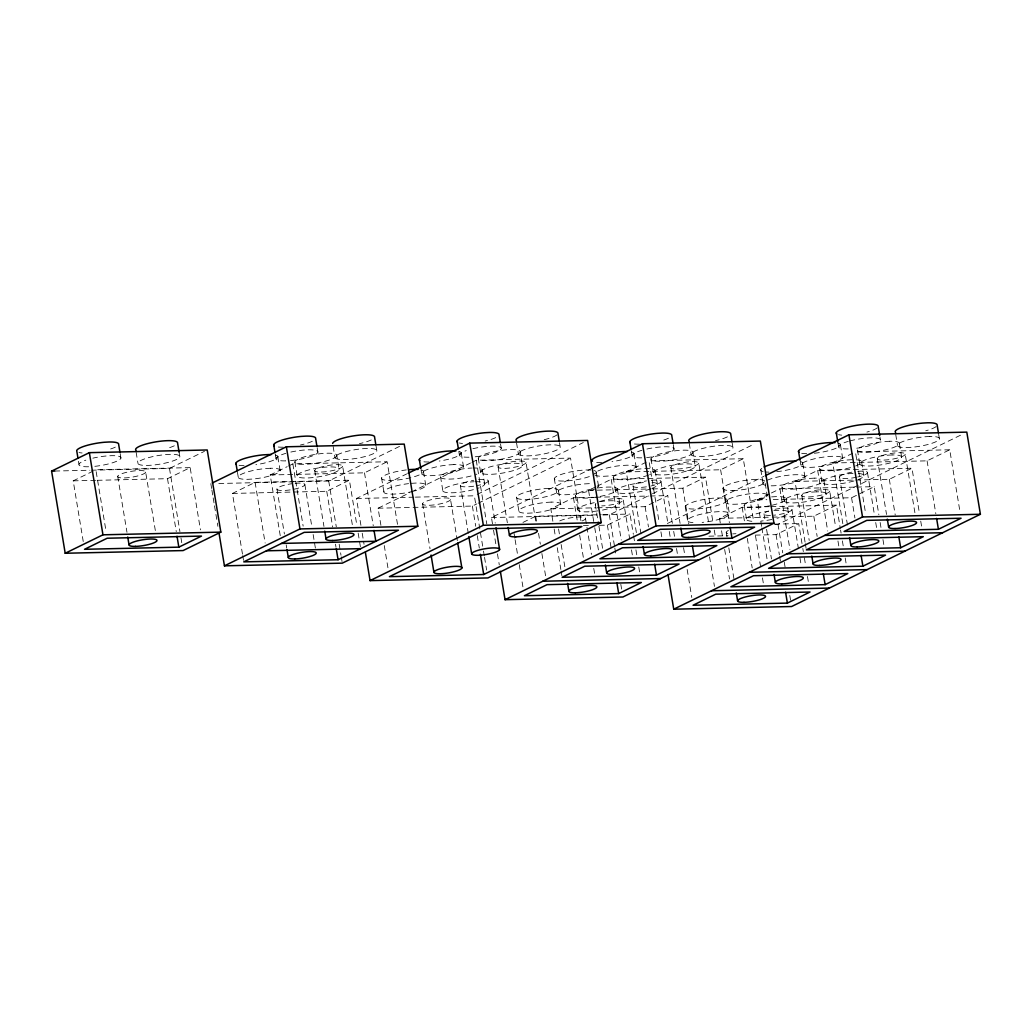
<?xml version="1.0" encoding="UTF-8"?>
<svg xmlns="http://www.w3.org/2000/svg" width="1032" height="1032" viewBox="0 0 1032 1032"><rect width="100%" height="100%" fill="white"/><g stroke="black" fill="none" stroke-linecap="round" stroke-linejoin="round"><path stroke-width="0.75" stroke-dasharray="5 3.75" d="M83.244 541.516L73.207 480.848L93.022 471.16M91.422 470.205L169.48 468.425L204.439 451.345M97.176 480.306L167.506 478.693L190.159 467.625L200.466 529.855M242.481 554.094L232.445 493.425L255.097 482.357L349.397 480.202L356.866 525.314M280.24 535.647L270.203 474.978L287.193 466.67M288.599 465.974L292.856 463.897L387.155 461.755L397.707 525.533M218.797 483.505L328.705 481.002L399.952 446.198M232.445 493.425L326.744 491.271L349.397 480.202M270.203 474.978L364.502 472.824L387.155 461.755M360.916 525.327L356.466 498.482L406.647 473.959M380.911 525.327L378.073 508.208L409.833 492.69M411.278 491.98L470.463 463.058M471.908 462.362L476.242 460.246L570.541 458.092L581.106 521.882M477.21 494.393L583.312 442.547M378.073 508.208L472.372 506.067L476.707 503.951M478.151 503.242L570.541 458.092M492.496 523.856L491.451 517.535L590.691 469.044M522.966 522.424L535.711 516.206L601.23 514.71M552.868 521.263L550.804 508.828L573.47 497.759L594.238 497.282M593.722 521.482L588.562 490.368L595.645 486.911M597.064 486.227L611.215 479.3L705.514 477.158L712.983 522.269M636.37 532.589L626.321 471.921L646.148 462.233M602.946 515.007L609.319 514.852L651.037 494.47M652.469 493.773L754.598 443.876M599.36 525.314L607.358 525.12L630.01 514.052L633.351 534.279M597.154 507.77L645.103 506.673L667.769 495.605L672.4 523.611M652.495 488.923L682.862 488.226L705.514 477.158M626.321 471.921L720.62 469.779L743.272 458.711L753.579 520.941M667.356 523.534L763.899 476.358M720.284 523.005L719.51 518.348L742.163 507.28L769.33 506.66M761.642 526.346L757.269 499.888L770.001 493.67M771.42 492.974L779.921 488.82L855.038 487.117M805.063 542.11L795.014 481.441L817.679 470.373L911.978 468.231L919.447 513.343M842.822 523.663L832.772 462.994L852.6 453.306M774.838 524.45L778.012 524.372L961.037 434.949M755.269 535.118L776.051 534.64L798.703 523.572L802.561 546.908M772.246 517.148L813.809 516.193L836.462 505.125L840.319 528.461M773.252 499.527L851.568 497.747L874.22 486.678L878.851 514.684M855.76 480.061L889.313 479.3L911.978 468.231M832.772 462.994L927.071 460.853L949.724 449.784L960.031 512.001M88.623 466.748L88.559 466.761A21.272 4.386 -9.4 0 1 85.849 460.156M285.554 460.878L285.619 460.878A21.272 4.386 -9.4 0 1 285.761 453.358M469.005 457.215L468.941 457.215A21.272 4.386 -9.4 0 1 466.232 450.623M641.736 457.834L641.672 457.834A21.272 4.386 -9.4 0 1 641.891 450.3M411.252 483.337L416.206 483.041A21.272 4.386 -9.4 0 1 414.4 491.013M851.993 459.704L847.104 459.988A21.272 4.386 -9.4 0 0 821.691 466.335A21.272 4.386 -9.4 0 0 829.289 470.773L834.243 470.489A21.272 4.386 -9.4 0 0 853.361 466.761M853.038 473.469L849.375 473.675A21.272 4.386 -9.4 0 0 823.962 480.022A21.272 4.386 -9.4 0 0 831.56 484.46L836.513 484.176A21.272 4.386 -9.4 0 0 857.037 479.983M771.588 496.882L776.554 496.598A21.272 4.386 -9.4 0 1 786.023 499.346A21.272 4.386 -9.4 0 1 772.233 505.203M773.858 510.569L778.812 510.285A21.272 4.386 -9.4 0 1 777.019 518.258M949.724 449.784L855.425 451.926L865.732 514.155M190.159 467.625L95.86 469.779L106.167 532.009M54.786 471.043L89.836 470.244M743.272 458.711L648.973 460.853L659.28 523.082M73.207 480.848L95.576 480.332M795.014 481.441L854.161 480.099M588.562 490.368L650.895 488.949M356.466 498.482L413.819 497.179M415.406 497.14L474.346 495.799L483.234 549.501M856.637 487.078L874.22 486.678M595.838 497.243L648.586 496.044M650.186 496.005L667.769 495.605M757.269 499.888L766.853 499.682M550.804 508.828L595.567 507.808M770.93 506.622L836.462 505.125M602.83 514.671L630.01 514.052M491.451 517.535L596.573 515.149M719.51 518.348L770.646 517.174M583.377 525.675L589.775 525.52M774.722 524.127L798.703 523.572M708.919 536.176L728.102 535.737M938.668 434.356L939.43 438.923M927.071 460.853L935.831 513.743M920.725 521.121L921.757 527.339M905.232 454.312A14.177 2.928 -9.4 0 1 883.702 460.078A14.177 2.928 -9.4 0 1 884.824 454.777A14.177 2.928 -9.4 0 1 905.232 454.312L915.023 513.42M899.401 443.683L901.671 457.37M895.724 434.485L897.479 445.127M889.313 479.3L895.247 515.084M879.986 437.207L880.49 440.251M877.264 458.466L886.54 514.465M880.141 522.463L881.173 528.681M882.966 539.568L883.998 545.799M867.486 472.759L874.439 514.762M875.717 522.54L876.749 528.758M861.643 462.13L863.913 475.829M857.463 449.887L859.721 463.574M851.568 497.747L854.909 517.974M840.474 445.011L842.731 458.698A21.272 4.386 -9.4 0 1 810.43 467.354A21.272 4.386 -9.4 0 1 812.107 459.395A21.272 4.386 -9.4 0 1 842.731 458.698M837.791 441.915L838.539 446.482M839.506 476.913L847.491 525.133M840.577 530.022L841.093 533.131M842.383 540.91L843.415 547.128M845.221 558.015L846.24 564.246M829.728 491.206A14.177 2.928 -9.4 0 1 808.185 496.973A14.177 2.928 -9.4 0 1 809.307 491.671A14.177 2.928 -9.4 0 1 829.728 491.206L835.649 526.991M837.958 540.987L838.99 547.218M823.897 480.59L826.155 494.276M819.705 468.335L821.975 482.021M817.679 470.373L827.716 531.041M813.809 516.193L817.151 536.421M802.715 463.458L804.986 477.145M800.277 461.885L800.78 464.929M801.761 495.36L809.23 540.471M805.321 543.67L806.095 548.34M802.819 548.469L803.335 551.578M804.367 557.796L805.657 565.575M807.463 576.475L808.495 582.693M774.993 509.318A14.177 2.928 -9.4 0 1 791.97 509.653L798.407 548.547M799.955 557.886L801.232 565.665M786.139 499.037L788.396 512.723M781.946 486.782L784.217 500.468M779.921 488.82L789.957 549.501M778.012 524.372L782.72 552.817M784.294 562.285L785.081 567.032M789.79 595.464L790.577 600.198M776.051 534.64L779.392 554.868M779.65 556.429L780.424 561.098M765.215 483.428L767.228 495.605A21.272 4.386 -9.4 0 1 734.926 504.248A21.272 4.386 -9.4 0 1 736.603 496.302A21.272 4.386 -9.4 0 1 767.228 495.605M760.765 469.689L763.035 483.376M764.003 513.807L765.293 521.586M766.57 529.364L771.472 558.931M761.9 527.894L767.305 560.57M755.501 535.879L761.164 570.115M762.454 577.894L763.487 584.112M744.188 505.228L746.458 518.928M732.217 443.27L732.978 447.836A21.272 4.386 -9.4 0 1 700.676 456.492A21.272 4.386 -9.4 0 1 702.353 448.533A21.272 4.386 -9.4 0 1 732.978 447.836M742.163 507.28L744.73 522.824M747.31 538.382L752.199 567.948M727.199 500.365A21.272 4.386 -9.4 0 1 694.897 509.008A21.272 4.386 -9.4 0 1 696.574 501.062A21.272 4.386 -9.4 0 1 727.199 500.365L729.469 514.052M720.62 469.779L729.379 522.669M723.006 488.136L725.277 501.836M726.244 532.267L727.018 536.924M728.811 547.824L734.229 580.487M721.562 530.783L722.593 537.014M724.658 549.463L729.547 579.017M714.273 530.048L715.305 536.279M698.78 463.239A14.177 2.928 -9.4 0 1 677.25 469.005A14.177 2.928 -9.4 0 1 678.372 463.703A14.177 2.928 -9.4 0 1 698.78 463.239L708.571 522.36M692.949 452.597A21.272 4.386 -9.4 0 1 660.648 461.252A21.272 4.386 -9.4 0 1 662.325 453.293A21.272 4.386 -9.4 0 1 692.949 452.597L695.22 466.283A21.272 4.386 -9.4 0 1 662.918 474.939A21.272 4.386 -9.4 0 1 664.595 466.98A21.272 4.386 -9.4 0 1 695.22 466.283M709.552 556.841L714.454 586.395M689.26 443.425L691.027 454.067M682.862 488.226L688.783 524.011M685.248 506.596L687.518 520.283M673.277 444.637L674.038 449.191M670.813 467.393L680.088 523.392M683.558 547.682L684.835 555.461M687.157 569.458L691.788 597.463M673.69 531.39L674.722 537.607M676.515 548.495L677.547 554.726M661.022 481.686L667.975 523.688M669.265 531.467L670.297 537.698M655.191 471.043L657.461 484.743M650.999 458.827L653.269 472.527M660.932 531.803L661.976 538.124M645.103 506.673L648.457 526.9M634.009 453.951L636.28 467.651M631.339 450.829L632.087 455.396M633.055 485.84L641.04 534.073M633.609 535.84L634.641 542.058M635.931 549.837L636.963 556.055M638.756 566.955L640.046 574.734M623.264 500.133L629.713 539.027M631.507 549.914L632.539 556.145M617.446 489.503L619.703 503.19M613.24 477.274L615.511 490.974M611.215 479.3L621.264 539.981M609.319 514.852L614.556 546.444M614.814 548.031L616.117 555.926M620.825 584.357L621.612 589.104M607.358 525.12L611.215 548.456M596.251 472.411L598.521 486.098M595.296 504.287L598.65 524.514M598.908 526.075L602.765 549.411M594.742 527.713L598.612 551.049M585.518 518.593L591.439 554.365M593.748 568.374L594.78 574.592M575.495 495.734L577.752 509.421M573.47 497.759L577.327 521.083M579.649 535.092L583.506 558.428M559.486 442.663L560.247 447.23A21.272 4.386 -9.4 0 1 527.945 455.873A21.272 4.386 -9.4 0 1 529.622 447.927A21.272 4.386 -9.4 0 1 560.247 447.23M558.505 490.858L560.763 504.545M554.313 478.603L556.583 492.303M558.57 528.965L559.602 535.182M561.15 544.522L565.02 567.858M554.158 529.042L555.448 536.821M557.254 547.721L560.853 569.496M561.111 571.044L561.885 575.714M535.711 516.206L536.743 522.424M538.536 533.312L540.342 544.199M541.89 553.539L545.747 576.875M526.049 462.62A14.177 2.928 -9.4 0 1 504.519 468.399A14.177 2.928 -9.4 0 1 505.628 463.097A14.177 2.928 -9.4 0 1 526.049 462.62L535.84 521.74M520.218 451.99A21.272 4.386 -9.4 0 1 487.917 460.633A21.272 4.386 -9.4 0 1 489.594 452.687A21.272 4.386 -9.4 0 1 520.218 451.99L522.489 465.677A21.272 4.386 -9.4 0 1 490.187 474.333A21.272 4.386 -9.4 0 1 491.864 466.374A21.272 4.386 -9.4 0 1 522.489 465.677M516.529 442.805L518.296 453.461M516.555 497.05L518.825 510.75M500.546 444.018L501.307 448.585M514.078 533.492L514.852 538.162M515.11 539.723L517.69 555.28M519.238 564.607L523.095 587.943M498.082 466.787L507.357 522.785M478.551 479.661A14.177 2.928 -9.4 0 1 488.291 481.08L495.244 523.082M493.541 530.177L496.16 545.98M497.463 553.874L499.295 564.93M482.46 470.437L484.73 484.124M478.268 458.221L480.538 471.908M476.242 460.246L486.794 524.024M483.492 551.088L484.279 555.822M484.537 557.396L486.64 570.038M472.372 506.067L475.726 526.281M477.261 535.621L479.325 548.069M461.278 453.345L463.549 467.032M458.853 451.745L459.356 454.79M460.324 485.233L468.567 535.015M450.533 499.527A14.177 2.928 -9.4 0 1 429.002 505.293A14.177 2.928 -9.4 0 1 430.112 499.991A14.177 2.928 -9.4 0 1 450.533 499.527L457.486 541.529M440.509 476.668L442.78 490.355M423.52 471.792L425.79 485.479M421.095 470.192L421.598 473.237M422.565 503.68L430.034 548.792M381.582 477.997L383.84 491.683M376.1 446.327L376.848 450.894A21.272 4.386 -9.4 0 1 344.546 459.537A21.272 4.386 -9.4 0 1 346.223 451.59A21.272 4.386 -9.4 0 1 376.848 450.894M384.252 545.541L388.122 568.877M364.502 472.824L373.249 525.714M362.219 533.234L364.051 544.29M358.156 533.092L360.723 548.65M342.663 466.283A14.177 2.928 -9.4 0 1 321.12 472.05A14.177 2.928 -9.4 0 1 322.242 466.748A14.177 2.928 -9.4 0 1 342.663 466.283L352.699 526.952M336.832 455.641A21.272 4.386 -9.4 0 1 304.53 464.297A21.272 4.386 -9.4 0 1 306.207 456.338A21.272 4.386 -9.4 0 1 336.832 455.641L339.089 469.341A21.272 4.386 -9.4 0 1 306.788 477.984A21.272 4.386 -9.4 0 1 308.465 470.037A21.272 4.386 -9.4 0 1 339.089 469.341M333.142 446.469L334.897 457.124M328.705 481.002L336.29 526.81M339.167 544.187L340.999 555.242M341.257 556.828L342.043 561.563M326.744 491.271L332.665 527.055M335.49 544.174L336.006 547.283M317.159 447.682L317.908 452.248M314.695 470.437L323.958 526.449M304.904 484.73L311.858 526.746M313.148 534.512L315.715 550.069M294.881 461.885L297.139 475.571M292.856 463.897L303.15 526.127M277.892 457.008L280.149 470.695M275.209 453.887L275.97 458.44M276.937 488.897L284.406 534.008M286.199 544.896L286.715 548.005M255.097 482.357L265.134 543.025M237.45 472.333L238.211 476.9M242.739 555.655L243.513 560.312M210.838 483.685L211.625 488.433M211.882 490.007L212.927 496.327M213.185 497.901L214.23 504.222M214.501 505.809L217.894 526.333M179.104 452.197L179.865 456.763A21.272 4.386 -9.4 0 1 147.563 465.406A21.272 4.386 -9.4 0 1 149.24 457.46A21.272 4.386 -9.4 0 1 179.865 456.763M169.48 468.425L179.929 531.609M180.974 537.93L181.761 542.677M167.506 478.693L176.266 531.596M145.667 472.166A14.177 2.928 -9.4 0 1 124.137 477.932A14.177 2.928 -9.4 0 1 125.246 472.63A14.177 2.928 -9.4 0 1 145.667 472.166L155.458 531.274M136.147 452.351L137.914 462.994M120.164 453.551L120.925 458.118M117.7 476.32L126.975 532.318M78.471 461.278L78.974 464.323M593.968 470.515A21.272 4.386 -9.4 0 1 595.27 473.701M589.375 476.565A21.272 4.386 -9.4 0 1 568.851 480.757L563.898 481.041A21.272 4.386 -9.4 0 1 556.312 476.603A21.272 4.386 -9.4 0 1 581.713 470.257L586.666 469.973A21.272 4.386 -9.4 0 1 590.846 470.063M599.85 501.513A14.177 2.928 -9.4 0 1 618.774 498.533A14.177 2.928 -9.4 0 1 620.374 502.274A14.177 2.928 -9.4 0 1 601.733 505.899M595.606 505.009A14.177 2.928 -9.4 0 1 595.941 503.435M594.78 474.926A21.272 4.386 -9.4 0 0 603.926 476.281L608.88 475.997A21.272 4.386 -9.4 0 0 634.28 469.637A21.272 4.386 -9.4 0 0 626.695 465.213L621.741 465.497A21.272 4.386 -9.4 0 0 594.342 473.843M631.726 452.068A21.272 4.386 -9.4 0 1 612.002 461.665M601.656 462.594A21.272 4.386 -9.4 0 1 594.355 462.039M652.005 482.408A21.272 4.386 -9.4 0 1 651.927 488.42M650.637 488.897A21.272 4.386 -9.4 0 1 622.606 493.386A21.272 4.386 -9.4 0 1 619.316 488.02A21.272 4.386 -9.4 0 1 646.638 482.357M646.638 457.55A21.272 4.386 -9.4 0 0 672.038 451.19A21.272 4.386 -9.4 0 0 664.453 446.766L659.5 447.05A21.272 4.386 -9.4 0 0 643.478 449.862M668.439 438.226A21.272 4.386 -9.4 0 1 660.39 441.038M639.414 444.147A21.272 4.386 -9.4 0 1 632.113 443.592M727.418 436.858A21.272 4.386 -9.4 0 1 715.55 440.612M598.083 485.014A21.272 4.386 -9.4 0 1 597.541 487.388M595.193 488.807A21.272 4.386 -9.4 0 1 571.122 494.444L566.168 494.728A21.272 4.386 -9.4 0 1 558.57 490.303A21.272 4.386 -9.4 0 1 583.983 483.943L588.937 483.66A21.272 4.386 -9.4 0 1 591.826 483.673M648.367 475.21A21.272 4.386 -9.4 0 1 613.846 478.461A21.272 4.386 -9.4 0 1 639.414 469.031A21.272 4.386 -9.4 0 1 649.67 474.733M599.695 501.707A21.272 4.386 -9.4 0 1 619.729 502.894A21.272 4.386 -9.4 0 1 600.508 510.453M597.76 510.892A21.272 4.386 -9.4 0 1 577.804 509.989A21.272 4.386 -9.4 0 1 594.238 502.674M597.438 488.02A21.272 4.386 -9.4 0 1 615.072 491.735A21.272 4.386 -9.4 0 1 579.778 497.953A21.272 4.386 -9.4 0 1 591.968 488.987M559.744 520.928A14.177 2.928 -9.4 0 1 580.552 516.967A14.177 2.928 -9.4 0 1 580.964 521.366M651.282 480.267A14.177 2.928 -9.4 0 1 661.048 481.557A14.177 2.928 -9.4 0 1 651.218 485.93M646.393 486.833A14.177 2.928 -9.4 0 1 633.042 485.969A14.177 2.928 -9.4 0 1 646.471 480.899M857.734 471.34A14.177 2.928 -9.4 0 1 867.499 472.63A14.177 2.928 -9.4 0 1 857.669 477.003M856.496 477.261A14.177 2.928 -9.4 0 1 839.545 477.3A14.177 2.928 -9.4 0 1 854.148 471.779M838.139 443.128A21.272 4.386 -9.4 0 1 835.546 448.456A21.272 4.386 -9.4 0 1 813.126 453.37M806.676 453.68A21.272 4.386 -9.4 0 1 800.845 453.125M800.393 461.588A21.272 4.386 -9.4 0 1 798.226 466.722A21.272 4.386 -9.4 0 1 776.696 471.688M768.917 472.127A21.272 4.386 -9.4 0 1 766.221 472.024M763.087 471.572A21.272 4.386 -9.4 0 1 764.054 466.98M765.357 485.259A21.272 4.386 -9.4 0 1 782.54 476.062A21.272 4.386 -9.4 0 1 803.825 478.603A21.272 4.386 -9.4 0 1 769.782 485.788M856.238 459.782A21.272 4.386 -9.4 0 1 854.767 466.296M791.97 509.653A14.177 2.928 -9.4 0 1 773.742 515.226M770.427 515.42A14.177 2.928 -9.4 0 1 768.556 511.034M936.179 426.538A21.272 4.386 -9.4 0 1 925.769 430.77M849.865 440.948A21.272 4.386 -9.4 0 1 880.373 439.542A21.272 4.386 -9.4 0 1 854.47 448.481M848.188 448.907A21.272 4.386 -9.4 0 1 848.278 441.386M877.264 427.854A21.272 4.386 -9.4 0 1 866.906 432.098M841.738 435.13A21.272 4.386 -9.4 0 1 838.603 434.678M769.588 505.783A21.272 4.386 -9.4 0 1 758.726 507.383L753.773 507.667A21.272 4.386 -9.4 0 1 745.168 503.938A21.272 4.386 -9.4 0 1 766.196 497.527M735.984 533.673A14.177 2.928 -9.4 0 1 732.668 533.879M727.792 533.518A14.177 2.928 -9.4 0 1 728.437 530.448M692.975 522.618A21.272 4.386 -9.4 0 1 700.509 514.323A21.272 4.386 -9.4 0 1 729.469 513.665A21.272 4.386 -9.4 0 1 702.121 522.411M771.846 519.47A21.272 4.386 -9.4 0 1 760.997 521.07M751.864 521.276A21.272 4.386 -9.4 0 1 748.445 516.929A21.272 4.386 -9.4 0 1 768.466 511.227M858.508 473.482A21.272 4.386 -9.4 0 1 858.34 479.506M475.081 481.712A21.272 4.386 -9.4 0 1 477.893 488.291M473.404 489.658A21.272 4.386 -9.4 0 1 442.754 490.51A21.272 4.386 -9.4 0 1 473.907 481.75M472.811 468.012A21.272 4.386 -9.4 0 1 475.636 474.591M471.134 475.971A21.272 4.386 -9.4 0 1 440.496 476.81A21.272 4.386 -9.4 0 1 471.637 468.051M557.009 434.833A21.272 4.386 -9.4 0 1 541.49 440.277M475.21 456.802A21.272 4.386 -9.4 0 0 499.591 450.404A21.272 4.386 -9.4 0 0 491.722 446.147L486.756 446.43A21.272 4.386 -9.4 0 0 470.747 449.243M495.708 437.607A21.272 4.386 -9.4 0 1 485.13 441.064M462.504 443.438A21.272 4.386 -9.4 0 1 459.382 442.986M413.161 491.335A21.272 4.386 -9.4 0 1 398.378 493.825L393.424 494.122A21.272 4.386 -9.4 0 1 385.284 490.045A21.272 4.386 -9.4 0 1 408.582 483.621M488.291 481.08A14.177 2.928 -9.4 0 1 477.3 485.569M473.662 486.214A14.177 2.928 -9.4 0 1 460.311 485.363A14.177 2.928 -9.4 0 1 473.74 480.28M458.995 451.461A21.272 4.386 -9.4 0 1 439.271 461.046M428.925 461.975A21.272 4.386 -9.4 0 1 421.624 461.433M421.237 469.908A21.272 4.386 -9.4 0 1 418.553 475.236A21.272 4.386 -9.4 0 1 396.12 480.138L391.167 480.435A21.272 4.386 -9.4 0 1 383.027 476.345A21.272 4.386 -9.4 0 1 406.311 469.921M312.309 441.27A21.272 4.386 -9.4 0 1 300.428 445.011M283.284 447.191A21.272 4.386 -9.4 0 1 275.995 446.637M371.288 439.916A21.272 4.386 -9.4 0 1 359.433 443.657M290.508 460.595A21.272 4.386 -9.4 0 0 315.921 454.248A21.272 4.386 -9.4 0 0 308.323 449.81L303.369 450.094A21.272 4.386 -9.4 0 0 288.586 452.584M295.165 483.324A14.177 2.928 -9.4 0 1 301.215 487.194A14.177 2.928 -9.4 0 1 277.969 489.994A14.177 2.928 -9.4 0 1 291.566 483.75M275.596 455.112A21.272 4.386 -9.4 0 1 255.871 464.71M244.042 465.651A21.272 4.386 -9.4 0 1 238.237 465.097M115.326 447.14A21.272 4.386 -9.4 0 1 107.264 449.965M82.121 452.971A21.272 4.386 -9.4 0 1 79 452.519M94.828 466.335A21.272 4.386 -9.4 0 0 119.209 459.937A21.272 4.386 -9.4 0 0 111.327 455.68L106.373 455.976A21.272 4.386 -9.4 0 0 92.88 458.156M174.305 445.785A21.272 4.386 -9.4 0 1 166.268 448.61M270.565 468.257L265.611 468.541A21.272 4.386 -9.4 0 0 240.198 474.901A21.272 4.386 -9.4 0 0 247.796 479.325L252.75 479.042A21.272 4.386 -9.4 0 0 278.163 472.695A21.272 4.386 -9.4 0 0 270.565 468.257M929.845 436.484L924.891 436.781A21.272 4.386 -9.4 0 0 899.478 443.128A21.272 4.386 -9.4 0 0 907.063 447.565L912.017 447.269A21.272 4.386 -9.4 0 0 937.43 440.922A21.272 4.386 -9.4 0 0 929.845 436.484M453.964 464.594L449.01 464.89A21.272 4.386 -9.4 0 0 423.597 471.237A21.272 4.386 -9.4 0 0 431.183 475.675L436.136 475.378A21.272 4.386 -9.4 0 0 461.549 469.031A21.272 4.386 -9.4 0 0 453.964 464.594M889.816 441.245L884.863 441.541A21.272 4.386 -9.4 0 0 859.45 447.888A21.272 4.386 -9.4 0 0 867.048 452.326L872.001 452.029A21.272 4.386 -9.4 0 0 897.414 445.682A21.272 4.386 -9.4 0 0 889.816 441.245M892.087 454.944L887.133 455.228A21.272 4.386 -9.4 0 0 861.72 461.575A21.272 4.386 -9.4 0 0 869.318 466.012L874.272 465.729A21.272 4.386 -9.4 0 0 899.672 459.369A21.272 4.386 -9.4 0 0 892.087 454.944M548.921 488.42L543.954 488.704A21.272 4.386 -9.4 0 0 518.554 495.063A21.272 4.386 -9.4 0 0 526.139 499.488L531.093 499.204A21.272 4.386 -9.4 0 0 556.506 492.857A21.272 4.386 -9.4 0 0 548.921 488.42M814.3 478.151L809.346 478.435A21.272 4.386 -9.4 0 0 783.946 484.782A21.272 4.386 -9.4 0 0 791.531 489.22L796.485 488.936A21.272 4.386 -9.4 0 0 821.898 482.576A21.272 4.386 -9.4 0 0 814.3 478.151M551.178 502.107L546.225 502.403A21.272 4.386 -9.4 0 0 520.812 508.75A21.272 4.386 -9.4 0 0 528.41 513.188L533.363 512.891A21.272 4.386 -9.4 0 0 558.776 506.544A21.272 4.386 -9.4 0 0 551.178 502.107M816.57 491.838L811.616 492.122A21.272 4.386 -9.4 0 0 786.203 498.482A21.272 4.386 -9.4 0 0 793.802 502.907L798.755 502.623A21.272 4.386 -9.4 0 0 824.168 496.276A21.272 4.386 -9.4 0 0 816.57 491.838M732.656 490.561A21.272 4.386 -9.4 0 0 764.957 481.905A21.272 4.386 -9.4 0 0 734.332 482.602A21.272 4.386 -9.4 0 0 732.656 490.561"/><path stroke-width="1.5" d="M51.6 471.108L89.358 452.661L207.226 449.978L220.835 532.125L183.077 550.572L65.197 553.255L51.6 471.108L54.786 471.043M65.197 553.255L102.955 534.808L220.835 532.125M212.257 482.989L286.354 446.792L404.222 444.108L417.818 526.243L342.302 563.149L224.434 565.833L218.939 532.654M178.833 547.154L201.485 536.085L107.186 538.227L84.534 549.295L178.833 547.154L177.027 536.253M408.092 473.262L469.741 443.128L587.608 440.445L601.217 522.592L487.942 577.933L370.062 580.616L365.354 552.185M224.434 565.833L299.951 528.926L417.818 526.243M338.07 559.731L398.481 530.203L304.182 532.357L243.771 561.872L338.07 559.731L336.264 548.831M592.136 468.347L642.472 443.747L760.352 441.064L773.948 523.198L622.915 596.999L505.048 599.682L500.339 571.251M370.062 580.616L483.337 525.275L601.217 522.592M483.711 574.514L581.867 526.539L487.568 528.694L389.412 576.656L483.711 574.514L480.357 554.287M505.048 599.682L656.068 525.881L773.948 523.198M765.344 475.662L848.923 434.807L966.803 432.124L980.4 514.271L791.621 606.519L673.741 609.202L667.988 574.45M618.684 593.581L641.336 582.512L547.037 584.654L524.385 595.722L618.684 593.581L616.878 582.68M656.442 575.121L679.095 564.053L584.796 566.207L562.143 577.275L656.442 575.121L654.636 564.233M694.201 556.674L716.853 545.606L622.554 547.76L599.902 558.828L694.201 556.674L692.395 545.786M731.959 538.227L754.611 527.159L660.312 529.3L637.66 540.368L731.959 538.227L730.153 527.339M673.741 609.202L862.52 516.955L980.4 514.271M787.377 603.101L810.03 592.02L715.731 594.174L693.078 605.242L787.377 603.101L785.571 592.2M825.136 584.641L847.788 573.573L753.489 575.727L730.837 586.795L825.136 584.641L823.33 573.753M862.894 566.194L885.546 555.126L791.247 557.267L768.595 568.348L862.894 566.194L861.088 555.306M900.652 547.747L923.305 536.679L829.006 538.82L806.353 549.888L900.652 547.747L898.846 536.859M938.411 529.3L961.063 518.232L866.764 520.373L844.112 531.441L938.411 529.3L936.604 518.412M408.982 469.65L413.935 469.354A21.272 4.386 -9.4 0 1 418.115 469.444M281.53 543.425L375.829 541.271L374.023 530.384M824.774 535.402L942.642 532.718M266.424 550.804L360.723 548.65M618.31 544.328L736.19 541.645M787.016 553.849L904.883 551.165M580.565 562.775L698.432 560.092M749.258 572.296L867.125 569.612M542.806 581.235L660.673 578.552M711.5 590.755L829.367 588.072M938.423 432.847L937.159 425.236A21.272 4.386 -9.4 0 0 927.574 422.798L922.621 423.094A21.272 4.386 -9.4 0 0 895.66 432.524M879.741 435.685L878.232 426.564A21.272 4.386 -9.4 0 0 855.476 425.532A21.272 4.386 -9.4 0 0 836.746 433.879M887.314 519.135L888.604 526.913M848.923 434.807L862.52 516.955M836.281 432.795L837.791 441.915M849.555 537.582L850.845 545.36M798.523 451.242L800.032 460.375M811.797 556.029L813.087 563.807M774.039 574.489L775.329 582.267M731.972 441.76L730.708 434.15A21.272 4.386 -9.4 0 0 707.952 433.118A21.272 4.386 -9.4 0 0 689.221 441.464M736.28 592.936L737.57 600.714M673.032 443.115L671.768 435.504A21.272 4.386 -9.4 0 0 662.183 433.066L657.229 433.363A21.272 4.386 -9.4 0 0 630.268 442.793M680.862 528.062L682.152 535.84M642.472 443.747L656.068 525.881M629.83 441.709L631.081 449.307M643.104 546.509L644.394 554.287M605.345 564.968L606.635 572.747M559.241 441.141L557.977 433.53A21.272 4.386 -9.4 0 0 535.221 432.511A21.272 4.386 -9.4 0 0 516.49 440.845M567.587 583.415L568.877 591.194M500.301 442.496L499.037 434.898A21.272 4.386 -9.4 0 0 489.452 432.46L484.498 432.743A21.272 4.386 -9.4 0 0 457.537 442.186M508.118 527.455L509.408 535.234M496.018 527.752L499.617 549.527A14.177 2.928 -9.4 0 1 478.087 555.293A14.177 2.928 -9.4 0 1 479.209 549.992A14.177 2.928 -9.4 0 1 499.617 549.527M469.741 443.128L483.337 525.275M457.086 441.09L458.35 448.701M468.825 536.563L471.65 553.681M457.744 543.09L461.872 567.974A14.177 2.928 -9.4 0 1 440.329 573.74A14.177 2.928 -9.4 0 1 441.451 568.438A14.177 2.928 -9.4 0 1 461.872 567.974M419.327 459.55L420.85 468.67M431.066 555.023L433.904 572.128M375.842 444.805L374.59 437.194A21.272 4.386 -9.4 0 0 354.582 435.723A21.272 4.386 -9.4 0 0 332.639 443.425M316.901 446.159L315.65 438.548A21.272 4.386 -9.4 0 0 306.053 436.123L301.099 436.407A21.272 4.386 -9.4 0 0 274.151 445.837M324.732 531.119L326.022 538.885M286.354 446.792L299.951 528.926M273.699 444.753L274.964 452.364M286.973 549.566L288.263 557.345M235.941 463.2L237.205 470.811M179.104 452.197L177.594 443.076A21.272 4.386 -9.4 0 0 154.839 442.044A21.272 4.386 -9.4 0 0 136.108 450.391M119.918 452.029L118.654 444.431A21.272 4.386 -9.4 0 0 109.07 441.993L104.116 442.277A21.272 4.386 -9.4 0 0 76.703 450.623L77.968 458.234M127.736 536.988L129.026 544.767M89.358 452.661L102.955 534.808M592.51 461.24A21.272 4.386 -9.4 0 1 619.471 451.81L624.425 451.526A21.272 4.386 -9.4 0 1 627.327 451.539M798.987 452.326A21.272 4.386 -9.4 0 1 809.849 445.708A21.272 4.386 -9.4 0 1 835.017 442.676M764.054 466.98A21.272 4.386 -9.4 0 1 795.969 461.059M419.779 460.633A21.272 4.386 -9.4 0 1 446.74 451.19L451.693 450.907A21.272 4.386 -9.4 0 1 455.873 450.997M236.393 464.284A21.272 4.386 -9.4 0 1 263.353 454.854L268.307 454.57A21.272 4.386 -9.4 0 1 271.197 454.583M613.072 574.36A14.177 2.928 -9.4 0 0 634.603 568.593A14.177 2.928 -9.4 0 0 614.182 569.058A14.177 2.928 -9.4 0 0 613.072 574.36M688.576 537.453A14.177 2.928 -9.4 0 0 710.119 531.686A14.177 2.928 -9.4 0 0 689.698 532.151A14.177 2.928 -9.4 0 0 688.576 537.453M575.314 592.807A14.177 2.928 -9.4 0 0 596.844 587.04A14.177 2.928 -9.4 0 0 576.424 587.505A14.177 2.928 -9.4 0 0 575.314 592.807M650.818 555.9A14.177 2.928 -9.4 0 0 672.361 550.133A14.177 2.928 -9.4 0 0 651.94 550.598A14.177 2.928 -9.4 0 0 650.818 555.9M857.282 546.973A14.177 2.928 -9.4 0 0 878.812 541.207A14.177 2.928 -9.4 0 0 858.392 541.671A14.177 2.928 -9.4 0 0 857.282 546.973M744.008 602.327A14.177 2.928 -9.4 0 0 765.538 596.561A14.177 2.928 -9.4 0 0 745.13 597.025A14.177 2.928 -9.4 0 0 744.008 602.327M819.524 565.42A14.177 2.928 -9.4 0 0 841.054 559.654A14.177 2.928 -9.4 0 0 820.634 560.118A14.177 2.928 -9.4 0 0 819.524 565.42M895.028 528.526A14.177 2.928 -9.4 0 0 916.571 522.76A14.177 2.928 -9.4 0 0 896.15 523.224A14.177 2.928 -9.4 0 0 895.028 528.526M781.766 583.88A14.177 2.928 -9.4 0 0 803.296 578.113A14.177 2.928 -9.4 0 0 782.888 578.578A14.177 2.928 -9.4 0 0 781.766 583.88M515.845 536.846A14.177 2.928 -9.4 0 0 537.375 531.08A14.177 2.928 -9.4 0 0 516.967 531.545A14.177 2.928 -9.4 0 0 515.845 536.846M332.459 540.497A14.177 2.928 -9.4 0 0 353.989 534.731A14.177 2.928 -9.4 0 0 333.568 535.195A14.177 2.928 -9.4 0 0 332.459 540.497M294.7 558.957A14.177 2.928 -9.4 0 0 316.231 553.191A14.177 2.928 -9.4 0 0 295.81 553.655A14.177 2.928 -9.4 0 0 294.7 558.957M135.463 546.38A14.177 2.928 -9.4 0 0 156.993 540.613A14.177 2.928 -9.4 0 0 136.585 541.078A14.177 2.928 -9.4 0 0 135.463 546.38"/></g></svg>
